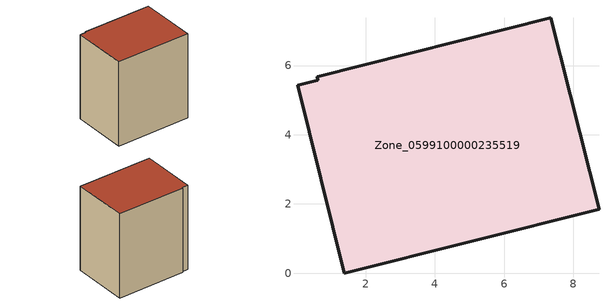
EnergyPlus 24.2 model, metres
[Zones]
Zone_0599100000235519
 floor ground (C_G): 0.03,5.42 0.62,5.58 0.6,5.68 7.35,7.38 8.74,1.85 1.38,0 z0
 wall outside (C_F): 8.74,1.85 7.35,7.38 0.6,5.68 0.62,5.58 0.03,5.42 1.38,0 8.74,1.85 z0:8.76
 roof outside (C_R): 0.62,5.58 0.03,5.42 1.38,0 8.74,1.85 7.35,7.38 0.6,5.68 z8.76
[BUILDING]
Pand.0599100000235519: North Axis=0; Terrain=City; Loads Convergence Tolerance Value=0.04; Temperature Convergence Tolerance Value=0.4; Solar Distribution=FullExterior; Maximum Number of Warmup Days=25; Minimum Number of Warmup Days=1
[Site:Location]
Rotterdam.The.Hague.AP_ZH_NLD Design_Conditions: Latitude=51.96; Longitude=4.45; Time Zone=1; Elevation=-4.5
[SITE:GROUNDTEMPERATURE:BUILDINGSURFACE]
18, 18, 18, 18, 18, 18, 18, 18, 18, 18, 18, 18
[MATERIAL] Thermal Absorptance=0.9; Solar Absorptance=0.7; Visible Absorptance=0.7
Name | Roughness | Thickness | Conductivity | Density | Specific Heat
G.TC.1975-1991 | MediumSmooth | 0.15 | 0.288461 | 540 | 1210
F.TC.1975-1991 | Rough | 0.3 | 0.230769 | 1920 | 840
R.TC.1975-1991 | MediumRough | 0.2 | 0.153846 | 1500 | 1000
[CONSTRUCTION]
C_G: G.TC.1975-1991
C_F: F.TC.1975-1991
C_R: R.TC.1975-1991
[ZONE]
Zone_0599100000235519: Type=1; Multiplier=1; Ceiling Height=Autocalculate; Volume=Autocalculate; Floor Area=autocalculate; Part of Total Floor Area=Yes
[ZONEINFILTRATION:DESIGNFLOWRATE]
Infil_Zone_0599100000235519: Zone or ZoneList or Space or SpaceList=Zone_0599100000235519; Schedule=AlwaysOn; Design Flow Rate Calculation Method=Flow/Area; Flow Rate per Floor Area=0.003; Constant Term Coefficient=1; Temperature Term Coefficient=0; Velocity Term Coefficient=0; Velocity Squared Term Coefficient=0
[HVACTEMPLATE:ZONE:IDEALLOADSAIRSYSTEM]
Zone_0599100000235519: Maximum Heating Supply Air Temperature=50; Minimum Cooling Supply Air Temperature=13; Maximum Heating Supply Air Humidity Ratio=0.0156; Minimum Cooling Supply Air Humidity Ratio=0.0077; Heating Limit=NoLimit; Cooling Limit=NoLimit; Dehumidification Control Type=ConstantSensibleHeatRatio; Cooling Sensible Heat Ratio=0.7; Dehumidification Setpoint=60; Humidification Control Type=None; Humidification Setpoint=30; Outdoor Air Method=None; Outdoor Air Flow Rate per Person=0.00944; Outdoor Air Flow Rate per Zone Floor Area=0; Outdoor Air Flow Rate per Zone=0; Demand Controlled Ventilation Type=None; Outdoor Air Economizer Type=NoEconomizer; Heat Recovery Type=None; Sensible Heat Recovery Effectiveness=0.7; Latent Heat Recovery Effectiveness=0.65
[ZONECONTROL:THERMOSTAT]
ThermostatControl_Zone_0599100000235519: Zone or ZoneList=Zone_0599100000235519; Control Type Schedule=DualSetpointControlType; Control 1=Thermostat_Zone_0599100000235519; Temperature Difference Between Cutout And Setpoint=0
[THERMOSTATSETPOINT:DUALSETPOINT]
Thermostat_Zone_0599100000235519: Heating Setpoint Temperature Schedule=HeatingSetpoint_Zone_0599100000235519; Cooling Setpoint Temperature Schedule=CoolingSetpoint_Zone_0599100000235519
[SCHEDULE:COMPACT]
HeatingSetpoint_Zone_0599100000235519: Through: 12/31, For: AllDays, Until: 24:00, 21
CoolingSetpoint_Zone_0599100000235519: Through: 12/31, For: AllDays, Until: 24:00, 24
DualSetpointControlType: Through: 12/31, For: AllDays, Until: 24:00, 4
AlwaysOn: Through: 12/31, For: AllDays, Until: 24:00, 1
